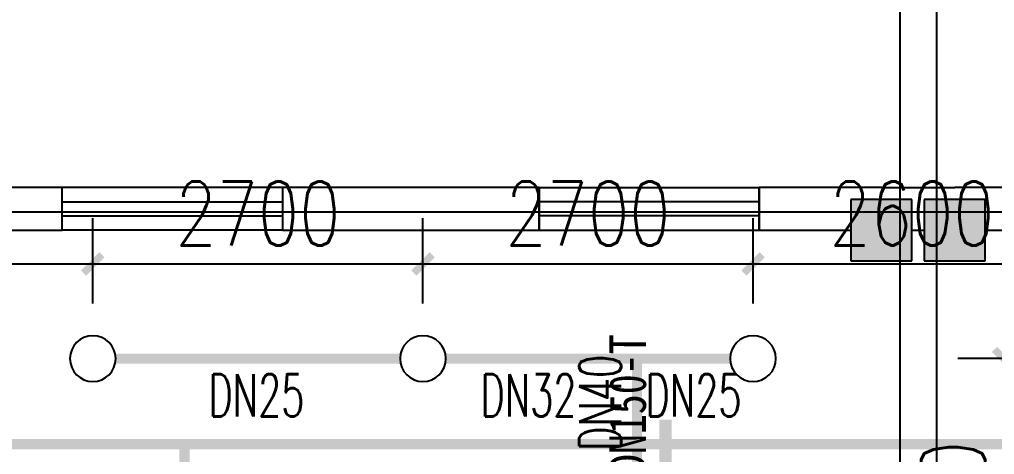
# Model space of a CAD drawing. Extents: x 0 to 2838408, y -923048 to 203859.
# Drawn here: x 2722063 to 2730038, y -678526 to -674968 of the extents above; entities that cross this region are included whole.
import ezdxf
from ezdxf.enums import TextEntityAlignment as Align

# ---------------------------------------------------------------- set-up
doc = ezdxf.new("R2010")
doc.units = 0
doc.header["$LTSCALE"] = 1000
for name, color, linetype in [('COLUMN', 9, 'Continuous'), ('DIM_喷淋', 3, 'Continuous'), ('DOTE', 8, 'Continuous'), ('EQUIP_喷头', 7, 'Continuous'), ('PIPE-喷淋', 6, 'Continuous'), ('PUB_HATCH', 8, 'Continuous'), ('TEXT_喷淋', 7, 'Continuous'), ('WALL', 9, 'Continuous'), ('WINDOW', 4, 'Continuous'), ('XREF', 8, 'Continuous'), ('抗震支吊架', 2, 'Continuous')]:
    doc.layers.add(name, color=color, linetype=linetype)
doc.styles.add('_TCH_DIM_T3', font='SIMPLEX', dxfattribs={"width": 0.75, "bigfont": 'HZTXT'})
doc.styles.add('_TWT_PIPEDN', font='SIMPLEX', dxfattribs={"width": 0.8, "height": 2.3, "bigfont": 'HZTXT'})
doc.styles.add('kzcad', font='', dxfattribs={"width": 0.8})
doc.styles.get('kzcad').set_extended_font_data('SimSun')
doc.dimstyles.new('_TWT_ARCH&&150', dxfattribs={"dimtxt": 525, "dimasz": 150, "dimexe": 375, "dimexo": 450, "dimgap": 150, "dimtad": 1, "dimdec": 0, "dimzin": 0, "dimdsep": 46, "dimtxsty": '_TCH_DIM_T3', "dimblk": 'ARCHTICK', "dimcen": 0.09, "dimclrt": 7, "dimazin": 2, "dimtfac": 1, "dimtdec": 0, "dimtix": 1, "dimtmove": 2, "dimatfit": 3, "dimfxl": 1, "dimtolj": 1, "dimtzin": 0, "dimarcsym": 0})

# ---------------------------------------------------------------- blocks, each defined once
blk = doc.blocks.new('$WINLIB2D$00000001')
at = {"color": 0}
for points in [[(-0.5, 0.5), (-0.5, -0.5)], [(-0.5, 0.5), (0.5, 0.5)], [(0.5, -0.5), (0.5, 0.5)], [(0.5, 0.1667), (-0.5, 0.1667)], [(0.5, -0.1667), (-0.5, -0.1667)], [(-0.5, -0.5), (0.5, -0.5)]]:
    blk.add_lwpolyline(points, dxfattribs=at)
blk = doc.blocks.new('4F1')
at = {"layer": 'PUB_HATCH'}
for points in [[(2393316.7, -676441.3), (2392816.7, -676441.3), (2392816.7, -676941.3), (2393316.7, -676941.3)], [(2393916.7, -676441.3), (2393416.7, -676441.3), (2393416.7, -676941.3), (2393916.7, -676941.3)]]:
    blk.add_hatch(color=256, dxfattribs=at).paths.add_polyline_path(points)
at = {"layer": 'COLUMN'}
for p, q in [((2393316.7, -676441.3), (2392816.7, -676441.3)), ((2392816.7, -676441.3), (2392816.7, -676941.3)), ((2393316.7, -676941.3), (2393316.7, -676441.3)), ((2393916.7, -676441.3), (2393416.7, -676441.3)), ((2393416.7, -676441.3), (2393416.7, -676941.3)), ((2393916.7, -676941.3), (2393916.7, -676441.3)), ((2392816.7, -676941.3), (2393316.7, -676941.3)), ((2393416.7, -676941.3), (2393916.7, -676941.3))]:
    blk.add_line(p, q, dxfattribs=at)
at = {"layer": 'DOTE'}
for p, q in [((2393216.7, -606941.3), (2393216.7, -690141.3)), ((2393516.7, -606941.3), (2393516.7, -690141.3)), ((2343216.7, -676541.3), (2453916.7, -676541.3))]:
    blk.add_line(p, q, dxfattribs=at)
at = {"layer": 'WALL'}
for p, q in [((2386366.7, -676341.3), (2385216.7, -676341.3)), ((2386366.7, -676691.3), (2386366.7, -676341.3)), ((2390266.7, -676341.3), (2388166.7, -676341.3)), ((2388166.7, -676341.3), (2388166.7, -676691.3)), ((2390266.7, -676691.3), (2390266.7, -676341.3)), ((2393066.7, -676341.3), (2392066.7, -676341.3)), ((2392066.7, -676341.3), (2392066.7, -676691.3)), ((2393066.7, -676341.3), (2393666.7, -676341.3)), ((2394666.7, -676341.3), (2393666.7, -676341.3)), ((2385466.7, -676691.3), (2386366.7, -676691.3)), ((2388166.7, -676691.3), (2390266.7, -676691.3)), ((2392066.7, -676691.3), (2392816.7, -676691.3)), ((2393316.7, -676691.3), (2393416.7, -676691.3)), ((2393916.7, -676691.3), (2394666.7, -676691.3))]:
    blk.add_line(p, q, dxfattribs=at)
at = {"layer": 'WINDOW', "yscale": 350}
for p, xscale, zscale in [((2387266.7, -676516.3), -1800, -1800), ((2391166.7, -676516.3), 1800, 1800)]:
    blk.add_blockref('$WINLIB2D$00000001', p, dxfattribs=dict(at, xscale=xscale, zscale=zscale))
blk = doc.blocks.new('_ArchTick')
at = {"color": 0, "linetype": 'ByBlock', "const_width": 0.4}
blk.add_lwpolyline([(-0.5, -0.5), (0.5, 0.5)], dxfattribs=at)
blk = doc.blocks.new('*D3152')
at = {"layer": 'Defpoints', "color": 0, "linetype": 'ByBlock', "transparency": 16777216}
for p in [(2730112.5, -677741.3), (2730662.5, -677741.3), (2730662.5, -680441.3)]:
    blk.add_point(p, dxfattribs=at)
at = {"layer": 'DIM_喷淋', "color": 0, "linetype": 'ByBlock', "lineweight": -2, "transparency": 16777216}
for p, q in [((2730212.5, -677741.3), (2729737.5, -677741.3)), ((2730112.5, -680441.3), (2730112.5, -677741.3)), ((2730212.5, -680441.3), (2729737.5, -680441.3))]:
    blk.add_line(p, q, dxfattribs=at)
at = {"layer": 'DIM_喷淋', "color": 0, "linetype": 'ByBlock', "lineweight": -2, "transparency": 16777216, "xscale": 150, "yscale": 150, "zscale": 150}
for p, rotation in [((2730112.5, -677741.3), 90), ((2730112.5, -680441.3), 270)]:
    blk.add_blockref('_ArchTick', p, dxfattribs=dict(at, rotation=rotation))
at = {"layer": 'DIM_喷淋', "color": 7, "linetype": 'ByBlock', "transparency": 16777216, "insert": (2729700, -679091.3), "char_height": 525, "attachment_point": 5, "rotation": 90, "style": '_TCH_DIM_T3'}
blk.add_mtext('\\A1;2700', dxfattribs=at)
blk = doc.blocks.new('*D3176')
at = {"layer": 'Defpoints', "color": 0, "linetype": 'ByBlock', "transparency": 16777216}
for p in [(2730662.5, -676966.9), (2728062.5, -677741.3), (2730662.5, -677741.3)]:
    blk.add_point(p, dxfattribs=at)
at = {"layer": 'DIM_喷淋', "color": 0, "linetype": 'ByBlock', "lineweight": -2, "transparency": 16777216}
for p, q in [((2728062.5, -677291.3), (2728062.5, -676591.9)), ((2730662.5, -677291.3), (2730662.5, -676591.9)), ((2728062.5, -676966.9), (2730662.5, -676966.9))]:
    blk.add_line(p, q, dxfattribs=at)
at = {"layer": 'DIM_喷淋', "color": 0, "linetype": 'ByBlock', "lineweight": -2, "transparency": 16777216, "xscale": 150, "yscale": 150, "zscale": 150, "rotation": 180}
blk.add_blockref('_ArchTick', (2728062.5, -676966.9), dxfattribs=at)
at = {"layer": 'DIM_喷淋', "color": 0, "linetype": 'ByBlock', "lineweight": -2, "transparency": 16777216, "xscale": 150, "yscale": 150, "zscale": 150}
blk.add_blockref('_ArchTick', (2730662.5, -676966.9), dxfattribs=at)
at = {"layer": 'DIM_喷淋', "color": 7, "linetype": 'ByBlock', "transparency": 16777216, "insert": (2729362.5, -676554.4), "char_height": 525, "attachment_point": 5, "style": '_TCH_DIM_T3'}
blk.add_mtext('\\A1;2600', dxfattribs=at)
blk = doc.blocks.new('*D3177')
at = {"layer": 'Defpoints', "color": 0, "linetype": 'ByBlock', "transparency": 16777216}
for p in [(2728062.5, -676966.9), (2725362.5, -677741.3), (2728062.5, -677741.3)]:
    blk.add_point(p, dxfattribs=at)
at = {"layer": 'DIM_喷淋', "color": 0, "linetype": 'ByBlock', "lineweight": -2, "transparency": 16777216}
for p, q in [((2725362.5, -677291.3), (2725362.5, -676591.9)), ((2728062.5, -677291.3), (2728062.5, -676591.9)), ((2725362.5, -676966.9), (2728062.5, -676966.9))]:
    blk.add_line(p, q, dxfattribs=at)
at = {"layer": 'DIM_喷淋', "color": 0, "linetype": 'ByBlock', "lineweight": -2, "transparency": 16777216, "xscale": 150, "yscale": 150, "zscale": 150, "rotation": 180}
blk.add_blockref('_ArchTick', (2725362.5, -676966.9), dxfattribs=at)
at = {"layer": 'DIM_喷淋', "color": 0, "linetype": 'ByBlock', "lineweight": -2, "transparency": 16777216, "xscale": 150, "yscale": 150, "zscale": 150}
blk.add_blockref('_ArchTick', (2728062.5, -676966.9), dxfattribs=at)
at = {"layer": 'DIM_喷淋', "color": 7, "linetype": 'ByBlock', "transparency": 16777216, "insert": (2726712.5, -676554.4), "char_height": 525, "attachment_point": 5, "style": '_TCH_DIM_T3'}
blk.add_mtext('\\A1;2700', dxfattribs=at)
blk = doc.blocks.new('*D3178')
at = {"layer": 'Defpoints', "color": 0, "linetype": 'ByBlock', "transparency": 16777216}
for p in [(2725362.5, -676966.9), (2722662.5, -677741.3), (2725362.5, -677741.3)]:
    blk.add_point(p, dxfattribs=at)
at = {"layer": 'DIM_喷淋', "color": 0, "linetype": 'ByBlock', "lineweight": -2, "transparency": 16777216}
for p, q in [((2722662.5, -677291.3), (2722662.5, -676591.9)), ((2725362.5, -677291.3), (2725362.5, -676591.9)), ((2722662.5, -676966.9), (2725362.5, -676966.9))]:
    blk.add_line(p, q, dxfattribs=at)
at = {"layer": 'DIM_喷淋', "color": 0, "linetype": 'ByBlock', "lineweight": -2, "transparency": 16777216, "xscale": 150, "yscale": 150, "zscale": 150, "rotation": 180}
blk.add_blockref('_ArchTick', (2722662.5, -676966.9), dxfattribs=at)
at = {"layer": 'DIM_喷淋', "color": 0, "linetype": 'ByBlock', "lineweight": -2, "transparency": 16777216, "xscale": 150, "yscale": 150, "zscale": 150}
blk.add_blockref('_ArchTick', (2725362.5, -676966.9), dxfattribs=at)
at = {"layer": 'DIM_喷淋', "color": 7, "linetype": 'ByBlock', "transparency": 16777216, "insert": (2724012.5, -676554.4), "char_height": 525, "attachment_point": 5, "style": '_TCH_DIM_T3'}
blk.add_mtext('\\A1;2700', dxfattribs=at)
blk = doc.blocks.new('*D3179')
at = {"layer": 'Defpoints', "color": 0, "linetype": 'ByBlock', "transparency": 16777216}
for p in [(2722662.5, -676966.9), (2720062.5, -677741.3), (2722662.5, -677741.3)]:
    blk.add_point(p, dxfattribs=at)
at = {"layer": 'DIM_喷淋', "color": 0, "linetype": 'ByBlock', "lineweight": -2, "transparency": 16777216}
for p, q in [((2720062.5, -677291.3), (2720062.5, -676591.9)), ((2722662.5, -677291.3), (2722662.5, -676591.9)), ((2720062.5, -676966.9), (2722662.5, -676966.9))]:
    blk.add_line(p, q, dxfattribs=at)
at = {"layer": 'DIM_喷淋', "color": 0, "linetype": 'ByBlock', "lineweight": -2, "transparency": 16777216, "xscale": 150, "yscale": 150, "zscale": 150, "rotation": 180}
blk.add_blockref('_ArchTick', (2720062.5, -676966.9), dxfattribs=at)
at = {"layer": 'DIM_喷淋', "color": 0, "linetype": 'ByBlock', "lineweight": -2, "transparency": 16777216, "xscale": 150, "yscale": 150, "zscale": 150}
blk.add_blockref('_ArchTick', (2722662.5, -676966.9), dxfattribs=at)
at = {"layer": 'DIM_喷淋', "color": 7, "linetype": 'ByBlock', "transparency": 16777216, "insert": (2721362.5, -676554.4), "char_height": 525, "attachment_point": 5, "style": '_TCH_DIM_T3'}
blk.add_mtext('\\A1;2600', dxfattribs=at)
blk = doc.blocks.new('$TwtSys$00000125')
blk.add_circle((0, 0, 0), 1)

msp = doc.modelspace()

# ---------------------------------------------------------------- linework, layer by layer
at = {"layer": 'PIPE-喷淋', "linetype": 'ByBlock', "ltscale": 1.5, "const_width": 82.5}
for points in [[(2722850, -677741.3), (2725175, -677741.3)], [(2725550, -677741.3), (2727112.5, -677741.3)], [(2727112.5, -677741.3), (2727112.5, -678441.3)], [(2727112.5, -677741.3), (2727875, -677741.3)], [(2719112.5, -678441.3), (2723412.5, -678441.3)], [(2723412.5, -678441.3), (2727112.5, -678441.3)], [(2723412.5, -680241.3), (2723412.5, -678441.3)], [(2727112.5, -680241.3), (2727112.5, -678441.3)], [(2727112.5, -678441.3), (2734712.5, -678441.3)]]:
    msp.add_lwpolyline(points, dxfattribs=at)
at = {"layer": '抗震支吊架', "color": 4, "const_width": 100}
msp.add_lwpolyline([(2727345.9, -678641.3), (2727345.9, -678241.3)], dxfattribs=at)

# ---------------------------------------------------------------- block references
at = {"layer": 'EQUIP_喷头', "linetype": 'ByBlock', "xscale": 187.5, "yscale": -187.5, "zscale": 187.5}
for p in [(2722662.5, -677741.3), (2725362.5, -677741.3), (2728062.5, -677741.3)]:
    msp.add_blockref('$TwtSys$00000125', p, dxfattribs=at)
at = {"layer": 'XREF'}
msp.add_blockref('4F1', (336045.8, 0), dxfattribs=at)

# ---------------------------------------------------------------- texts
at = {"layer": 'TEXT_喷淋', "color": 251, "linetype": 'ByBlock', "style": '_TWT_PIPEDN', "width": 0.64}
for s, rotation, p in [('DN40', 90, (2726985, -678496.1)), ('DN25', 359.99999, (2723607.7, -678213.8)), ('DN32', 359.99999, (2725832.7, -678213.8)), ('DN25', 359.99999, (2727182.7, -678213.8))]:
    msp.add_text(s, height=345, rotation=rotation, dxfattribs=at).set_placement(p)
at = {"layer": '抗震支吊架', "color": 4, "style": 'kzcad', "width": 0.8}
msp.add_text('KZS-DN150-T', height=300, rotation=89.88539, dxfattribs=at).set_placement((2727185.9, -678441.3), align=Align.CENTER)

# ---------------------------------------------------------------- dimensions: what is measured, and where the dimension line sits
at = {"layer": 'DIM_喷淋', "linetype": 'ByBlock'}
for p1, p2, distance, picture, middle in [((2720062.5, -677741.3), (2722662.5, -677741.3), 774.4, '*D3179', (2721362.5, -676554.4)), ((2722662.5, -677741.3), (2725362.5, -677741.3), 774.4, '*D3178', (2724012.5, -676554.4)), ((2725362.5, -677741.3), (2728062.5, -677741.3), 774.4, '*D3177', (2726712.5, -676554.4)), ((2728062.5, -677741.3), (2730662.5, -677741.3), 774.4, '*D3176', (2729362.5, -676554.4)), ((2730662.5, -680441.3), (2730662.5, -677741.3), 550, '*D3152', (2729700, -679091.3))]:
    dim = msp.add_aligned_dim(p1=p1, p2=p2, distance=distance, dimstyle='_TWT_ARCH&&150', dxfattribs=at)
    dim.commit()
    dim.dimension.update_dxf_attribs({"geometry": picture, "text_midpoint": middle})

doc.saveas('drawing.dxf')
